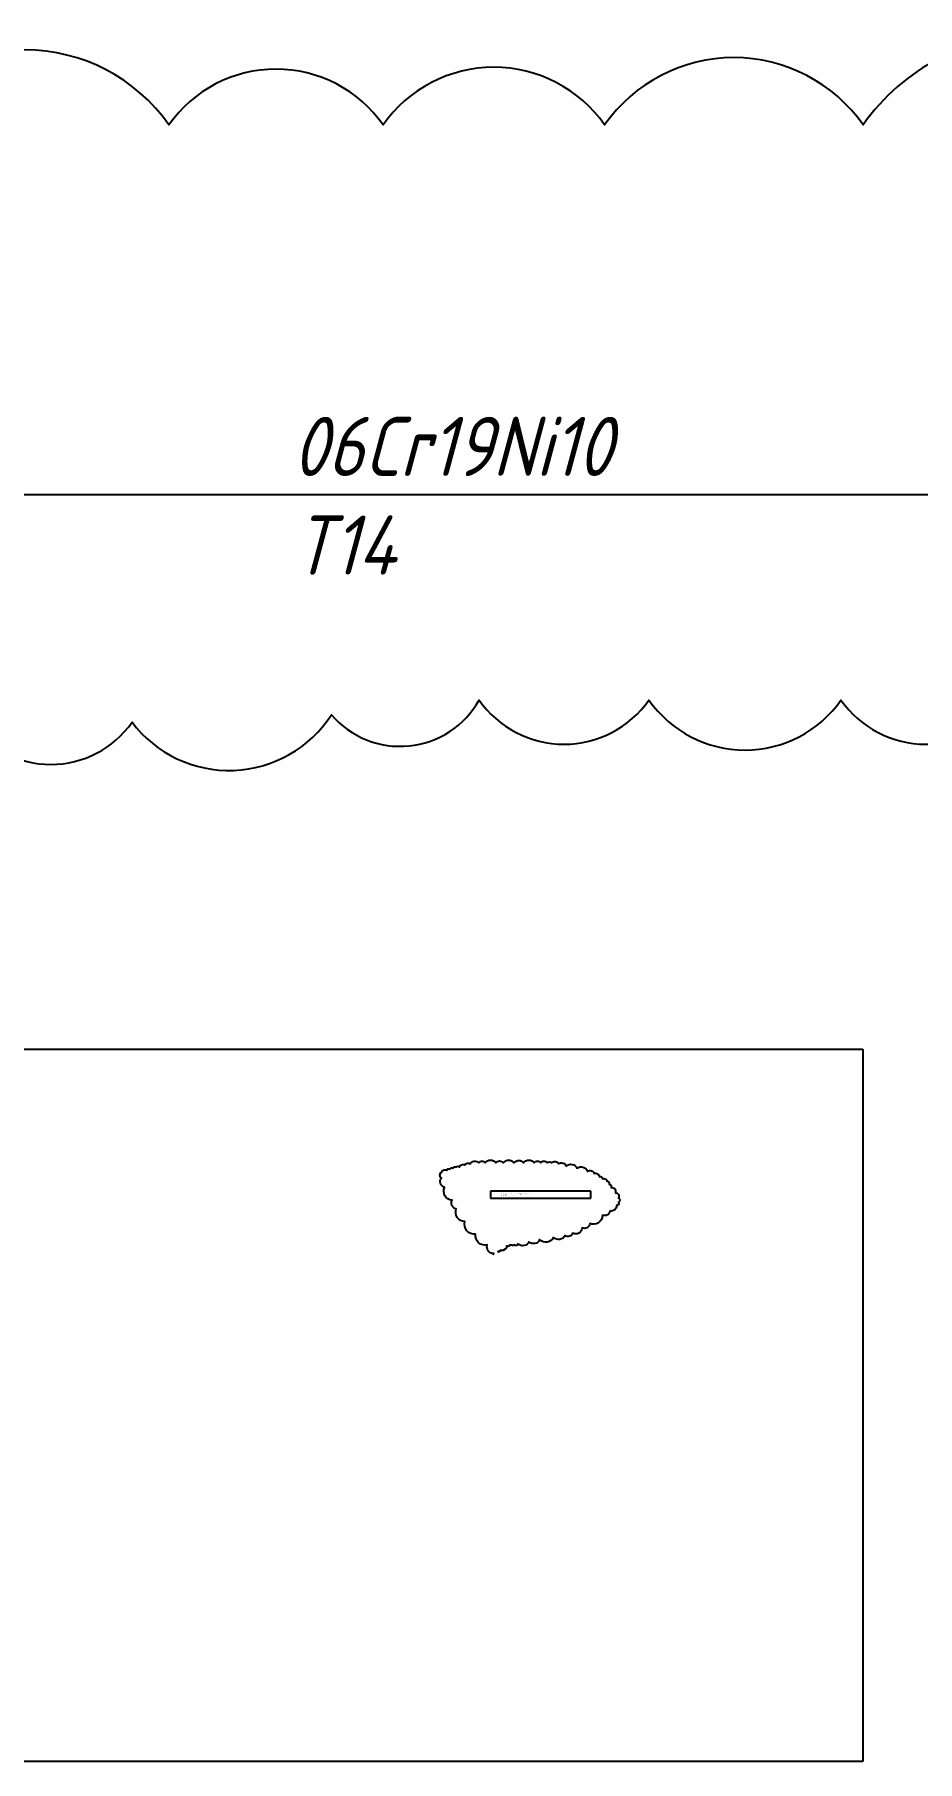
# Model space of a CAD drawing. Header units: millimetres. Extents: x -3655 to 91731, y -8503 to 8404.
# Drawn here: x 34382 to 38855, y -3253 to 5501 of the extents above; entities that cross this region are included whole.
import ezdxf

# ---------------------------------------------------------------- set-up
doc = ezdxf.new("R2010")
doc.units = ezdxf.units.MM
doc.styles.get("Standard").update_dxf_attribs({"font": 'gbeitc.shx', "bigfont": 'gbcbig.shx'})

# ---------------------------------------------------------------- blocks, each defined once
blk = doc.blocks.new('板 101006003187')
at = {"color": 7, "linetype": 'Continuous'}
for p, q in [((17.5, -219), (17.5, -254)), ((525.5, -219), (17.5, -219)), ((17.5, -254), (525.5, -254)), ((525.5, -254), (525.5, -219))]:
    blk.add_line(p, q, dxfattribs=at)
at = {"color": 3, "insert": (70.5, -231.7), "char_height": 3.5, "width": 197.759, "attachment_point": 1}
blk.add_mtext('T14_06Cr19Ni10_GB_T4237_____1303000024020 {\\fSimSun|b0|i0|c134|p2;板 }101006003187\\P1{\\fSimSun|b0|i0|c134|p2;件}/{\\fSimSun|b0|i0|c134|p2;套  共1件}', dxfattribs=at)

msp = doc.modelspace()

# ---------------------------------------------------------------- linework, layer by layer
at = {"color": 1}
msp.add_line((-877.53221, 3168.57596), (91731.15181, 3168.57596), dxfattribs=at)
at = {"color": 2}
for p, q in [((23214.36157, 357.99179), (38577.91074, 357.99179)), ((38577.91074, 357.99179), (38577.91074, -3253.01224)), ((38577.91074, -3253.01224), (23214.36157, -3253.01224))]:
    msp.add_line(p, q, dxfattribs=at)
at = {"color": 3}
for points in [[(40338.46477, 5042.90492, 0.52056705), (38579.91897, 5042.90492, 0.52056705), (38579.91897, 5042.90492, 0.52056705), (37270.36355, 5042.90492, 0.52056705), (37270.36355, 5042.90492, 0.52056705), (36147.88752, 5042.90492, 0.52056705), (36147.88752, 5042.90492, 0.52056705), (35062.82736, 5042.90492, 0.52056705), (35062.82736, 5042.90492, 0.52056705), (33603.60844, 5042.90492, 0.52056705), (33603.60844, 5042.90492, 0.52056705), (32855.29104, 5042.90492, 0.52056705), (32855.29104, 5042.90492, 0.52056705), (32032.14202, 5042.90492, 0.52056705), (32032.14202, 5042.90492, 0.52056705), (31246.40874, 5042.90492, 0.52056705), (31246.40874, 5042.90492, 0.52056705), (30722.5866, 5042.90492, 0.52056705), (30722.5866, 5042.90492, 0.52056705), (29936.85333, 5042.90492, 0.52056705), (29936.85333, 5042.90492, 0.52056705), (29225.95181, 5042.90492, 0.52056705)], [(34052.59896, 2015.15727, 0.52056705), (34875.74798, 2015.15727, 0.52056705), (34875.74798, 2015.15727, 0.52056705), (35885.97651, 2052.53687, 0.52056705), (35885.97651, 2052.53687, 0.52056705), (36634.29379, 2127.29608, 0.52056705), (36634.29379, 2127.29608, 0.52056705), (37494.85881, 2127.29608, 0.52056705), (37494.85881, 2127.29608, 0.52056705), (38467.67134, 2127.29608, 0.52056705), (38467.67134, 2127.29608, 0.52056705), (39328.23637, 2127.29608, 0.52056705)]]:
    msp.add_lwpolyline(points, format="xyb", dxfattribs=at)
msp.add_lwpolyline([(36708.25984, -683.62689, -0.52056705), (36708.25984, -678.22079, -0.52056705), (36708.25984, -678.22079, -0.52056705), (36675.80179, -634.97204, -0.52056705), (36675.80179, -634.97204, -0.52056705), (36616.29557, -580.91112, -0.52056705), (36616.29557, -580.91112, -0.52056705), (36562.19888, -516.03802, -0.52056705), (36562.19888, -516.03802, -0.52056705), (36518.9216, -451.16492, -0.52056705), (36518.9216, -451.16492, -0.52056705), (36497.28296, -407.91617, -0.52056705), (36497.28296, -407.91617, -0.52056705), (36459.4153, -343.04307, -0.52056705), (36459.4153, -343.04307, -0.52056705), (36443.18636, -294.38826, -0.52056705), (36443.18636, -294.38826, -0.52056705), (36437.77666, -278.16997, -0.52056705), (36437.77666, -278.16997, -0.52056705), (36443.18636, -267.35779, -0.52056705), (36443.18636, -267.35779, -0.52056705), (36470.23462, -256.54562, -0.52056705), (36470.23462, -256.54562, -0.52056705), (36486.46364, -251.13951, -0.52056705), (36486.46364, -251.13951, -0.52056705), (36502.69267, -245.7334, -0.52056705), (36502.69267, -245.7334, -0.52056705), (36518.9216, -240.32733, -0.52056705), (36518.9216, -240.32733, -0.52056705), (36535.15063, -240.32733, -0.52056705), (36535.15063, -240.32733, -0.52056705), (36562.19888, -229.51516, -0.52056705), (36562.19888, -229.51516, -0.52056705), (36589.24723, -224.10905, -0.52056705), (36589.24723, -224.10905, -0.52056705), (36632.52451, -218.70294, -0.52056705), (36632.52451, -218.70294, -0.52056705), (36664.98247, -218.70294, -0.52056705), (36664.98247, -218.70294, -0.52056705), (36719.07916, -218.70294, -0.52056705), (36719.07916, -218.70294, -0.52056705), (36756.94673, -218.70294, -0.52056705), (36756.94673, -218.70294, -0.52056705), (36811.04342, -218.70294, -0.52056705), (36811.04342, -218.70294, -0.52056705), (36859.73032, -218.70294, -0.52056705), (36859.73032, -218.70294, -0.52056705), (36913.82701, -218.70294, -0.52056705), (36913.82701, -218.70294, -0.52056705), (36946.28497, -218.70294, -0.52056705), (36946.28497, -218.70294, -0.52056705), (36978.74293, -218.70294, -0.52056705), (36978.74293, -218.70294, -0.52056705), (37000.38157, -218.70294, -0.52056705), (37000.38157, -218.70294, -0.52056705), (37038.24923, -224.10905, -0.52056705), (37038.24923, -224.10905, -0.52056705), (37076.11689, -234.92122, -0.52056705), (37076.11689, -234.92122, -0.52056705), (37130.21349, -245.7334, -0.52056705), (37130.21349, -245.7334, -0.52056705), (37184.31009, -261.95169, -0.52056705), (37184.31009, -261.95169, -0.52056705), (37216.76805, -272.76386, -0.52056705), (37216.76805, -272.76386, -0.52056705), (37243.8164, -288.98215, -0.52056705), (37243.8164, -288.98215, -0.52056705), (37260.04542, -299.79432, -0.52056705), (37260.04542, -299.79432, -0.52056705), (37281.68406, -310.60654, -0.52056705), (37281.68406, -310.60654, -0.52056705), (37292.50338, -326.82479, -0.52056705), (37292.50338, -326.82479, -0.52056705), (37303.3227, -343.04307, -0.52056705), (37303.3227, -343.04307, -0.52056705), (37324.96134, -370.07353, -0.52056705), (37324.96134, -370.07353, -0.52056705), (37341.19028, -397.10399, -0.52056705), (37341.19028, -397.10399, -0.52056705), (37341.19028, -418.72835, -0.52056705), (37341.19028, -418.72835, -0.52056705), (37330.37096, -434.94663, -0.52056705), (37330.37096, -434.94663, -0.52056705), (37297.913, -461.97709, -0.52056705), (37297.913, -461.97709, -0.52056705), (37260.04542, -483.60149, -0.52056705), (37260.04542, -483.60149, -0.52056705), (37195.12941, -526.85019, -0.52056705), (37195.12941, -526.85019, -0.52056705), (37157.26175, -548.47459, -0.52056705), (37157.26175, -548.47459, -0.52056705), (37108.57485, -575.50505, -0.52056705), (37108.57485, -575.50505, -0.52056705), (37070.70719, -586.31722, -0.52056705), (37070.70719, -586.31722, -0.52056705), (37011.20088, -597.1294, -0.52056705), (37011.20088, -597.1294, -0.52056705), (36940.87526, -607.94158, -0.52056705), (36940.87526, -607.94158, -0.52056705), (36886.77866, -618.75376, -0.52056705), (36886.77866, -618.75376, -0.52056705), (36832.68206, -629.56597, -0.52056705), (36832.68206, -629.56597, -0.52056705), (36811.04342, -634.97204, -0.52056705), (36811.04342, -634.97204, -0.52056705), (36800.2241, -634.97204, -0.52056705), (36800.2241, -634.97204, -0.52056705), (36794.8144, -634.97204, -0.52056705), (36794.8144, -634.97204, -0.52056705), (36789.40478, -634.97204, -0.52056705), (36789.40478, -634.97204, -0.52056705), (36783.99508, -640.37815, -0.52056705), (36783.99508, -640.37815, -0.52056705), (36778.58546, -640.37815, -0.52056705), (36778.58546, -640.37815, -0.52056705), (36773.17576, -640.37815, -0.52056705), (36773.17576, -640.37815, -0.52056705), (36773.17576, -645.78422, -0.52056705), (36773.17576, -645.78422, -0.52056705), (36762.35644, -656.59643, -0.52056705), (36762.35644, -656.59643, -0.52056705), (36756.94673, -662.0025, -0.52056705), (36756.94673, -662.0025, -0.52056705), (36751.53712, -662.0025, -0.52056705), (36751.53712, -662.0025, -0.52056705), (36746.12741, -662.0025, -0.52056705), (36746.12741, -662.0025, -0.52056705), (36740.7178, -662.0025, -0.52056705), (36740.7178, -662.0025, -0.52056705), (36740.7178, -667.40861, -0.52056705), (36740.7178, -667.40861, -0.52056705), (36735.30809, -667.40861, -0.52056705), (36735.30809, -667.40861, -0.52056705), (36729.89848, -667.40861, -0.52056705), (36729.89848, -667.40861, -0.52056705), (36729.89848, -672.81468, -0.52056705), (36729.89848, -672.81468)], format="xyb")

# ---------------------------------------------------------------- block references
msp.add_blockref('板 101006003187', (36674.51683, -143.34441))

# ---------------------------------------------------------------- texts
at = {"color": 1, "insert": (35688.58065, 3563.09863), "char_height": 300, "attachment_point": 1}
msp.add_mtext_dynamic_manual_height_columns('06Cr19Ni10 T14', width=2111.7360108, gutter_width=12.5, heights=[0], dxfattribs=at)

doc.saveas('drawing.dxf')
